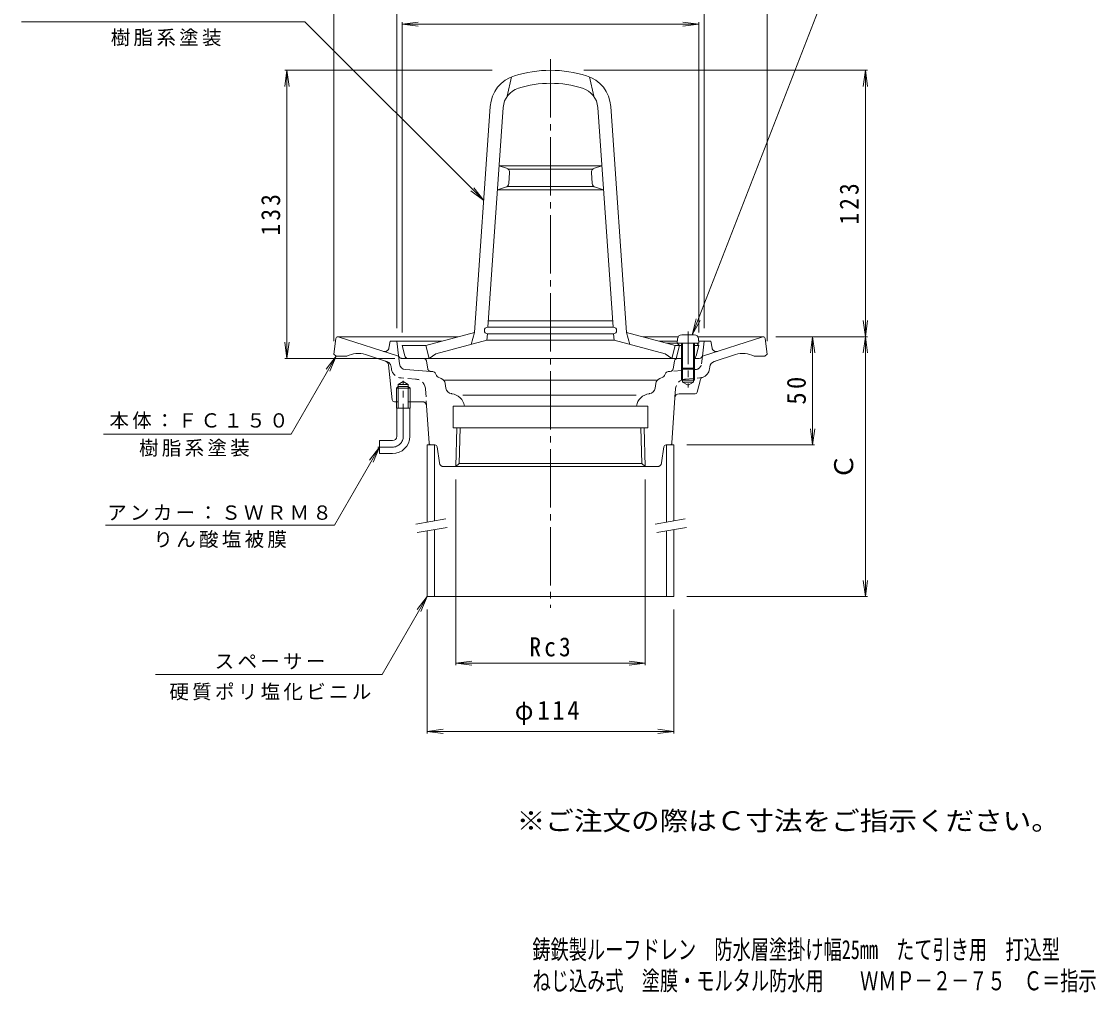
# Model space of a CAD drawing. Units: millimetres, scale not verified. Extents: x -275 to 221, y -348 to 325.
# Drawn here: x -275.1 to 220.8, y -347.7 to 100.6 of the extents above; entities that cross this region are included whole.
import ezdxf
from ezdxf.enums import TextEntityAlignment as Align

# ---------------------------------------------------------------- set-up
doc = ezdxf.new("R2010")
doc.units = ezdxf.units.MM
doc.header["$LTSCALE"] = 3
for name, pattern in [('CHAIN1', [8, 5, -1, 1, -1]), ('CHAIN2', [12, 9, -1, 1, -1]), ('DASHED1', [1.8, 1.2, -0.6]), ('DOUBLE_CHAIN2', [12.8, 9, -1, 0.6, -0.6, 0.6, -1])]:
    doc.linetypes.add(name, pattern=pattern)
for name, color, linetype, lineweight in [('0-0_通り芯', 3, 'Continuous', 9), ('0-2_仕上', 6, 'Continuous', 9), ('0-4_その他', 7, 'Continuous', 9), ('0-5_寸法', 7, 'Continuous', 9), ('0-8', 4, 'Continuous', 9)]:
    doc.layers.add(name, color=color, linetype=linetype, lineweight=lineweight)
doc.layers.add('F-0_F-0ﾚｲﾔ', color=2, linetype='Continuous')
doc.layers.add('F-5_F-5ﾚｲﾔ', color=2, linetype='Continuous')
doc.styles.add('ＭＳ ゴシック', font='')
doc.styles.get('ＭＳ ゴシック').set_extended_font_data('MS Gothic')

msp = doc.modelspace()

# ---------------------------------------------------------------- linework, layer by layer
at = {"layer": '0-0_通り芯', "linetype": 'CHAIN2'}
msp.add_line((-30.812, 83.208), (-30.812, -170.087), dxfattribs=at)
at = {"layer": '0-0_通り芯'}
for p, q in [((-129.922, -45.805), (-130.812, -52.93)), ((-73.384, -44.93), (-128.93, -44.93)), ((-100.947, -53.984), (-128.813, -44.93)), ((-104.812, -46.93), (-105.401, -50.153)), ((-80.848, -46.93), (-104.812, -46.93)), ((-101.812, -46.93), (-100.992, -53.612)), ((28.215, -44.93), (11.76, -44.93)), ((27.778, -46.93), (19.224, -46.93)), ((67.305, -44.93), (37.16, -44.93)), ((43.188, -46.93), (37.597, -46.93)), ((39.322, -53.984), (67.188, -44.93)), ((40.188, -46.93), (39.322, -53.984)), ((43.188, -46.93), (43.777, -50.153)), ((68.297, -45.805), (69.188, -52.93)), ((-130.812, -52.93), (-129.812, -53.93)), ((-129.813, -53.929), (-124.813, -53.929)), ((-107.045, -56.208), (-116.293, -53.203)), ((-100.992, -53.612), (-100.517, -57.487)), ((44.799, -56.41), (54.668, -53.203)), ((68.188, -53.929), (63.188, -53.929)), ((69.188, -52.93), (68.188, -53.93)), ((-105.675, -57.893), (-103.91, -74.038)), ((26.478, -56.182), (25.882, -59.734)), ((27.905, -54.929), (30.188, -54.929)), ((29.688, -59.429), (29.688, -64.93)), ((35.188, -54.929), (37.879, -54.929)), ((35.688, -59.429), (35.688, -64.93)), ((42.638, -59.801), (42.749, -58.897)), ((-97.763, -60.113), (-86.139, -60.982)), ((-85.181, -61.054), (-86.139, -60.982)), ((-83.917, -61.953), (-83.516, -62.878)), ((-82.723, -63.663), (-81.247, -64.287)), ((21.098, -63.663), (19.622, -64.287)), ((22.292, -61.953), (21.891, -62.878)), ((23.556, -61.054), (24.515, -60.982)), ((30.188, -59.929), (30.188, -65.93)), ((35.188, -59.929), (35.188, -65.93)), ((-101.172, -67.929), (-101.987, -68.729)), ((-95.637, -68.729), (-101.987, -68.729)), ((-101.987, -77.929), (-101.987, -68.729)), ((-101.172, -66.929), (-98.812, -65.567)), ((-101.172, -77.929), (-101.172, -66.929)), ((-96.453, -66.929), (-101.172, -66.929)), ((-96.453, -67.929), (-101.172, -67.929)), ((-96.453, -66.929), (-98.812, -65.567)), ((-96.453, -77.929), (-96.453, -66.929)), ((-95.637, -68.729), (-96.453, -67.929)), ((-95.637, -77.929), (-95.637, -68.729)), ((-79.726, -64.93), (18.102, -64.93)), ((-79.455, -66.558), (-79.09, -68.746)), ((17.83, -66.558), (17.465, -68.746)), ((29.688, -64.93), (35.688, -64.93)), ((30.188, -65.93), (32.688, -67.373)), ((36.887, -70.554), (38.466, -64.714)), ((-76.532, -71.226), (-76.432, -71.239)), ((8.688, -71.929), (-71.312, -71.929)), ((14.907, -71.226), (14.807, -71.239)), ((26.632, -73.161), (25.25, -93.996)), ((35.922, -71.293), (28.628, -71.293)), ((-101.172, -74.929), (-102.916, -74.929)), ((-95.637, -77.929), (-101.987, -77.929)), ((-101.812, -90.929), (-101.812, -77.929)), ((-90.011, -74.929), (-96.453, -74.929)), ((-95.812, -90.929), (-95.812, -77.929)), ((-86.874, -93.996), (-88.016, -76.797)), ((-75.812, -76.93), (-75.812, -86.93)), ((14.188, -76.93), (-75.812, -76.93)), ((-74.578, -104.93), (-74.016, -86.93)), ((-73.051, -103.403), (-72.537, -86.93)), ((11.427, -103.403), (10.912, -86.93)), ((12.953, -104.93), (12.391, -86.93)), ((-103.812, -92.929), (-109.812, -92.929)), ((-109.812, -92.929), (-109.812, -98.929)), ((-103.812, -98.929), (-109.812, -98.929)), ((-84.174, -94.93), (-85.877, -94.93)), ((-82.068, -103.226), (-83.185, -95.781)), ((20.443, -103.226), (21.56, -95.781)), ((22.549, -94.93), (24.252, -94.93)), ((-74.578, -104.93), (-73.051, -103.403)), ((11.427, -103.403), (-73.051, -103.403)), ((12.953, -104.93), (11.427, -103.403)), ((18.465, -104.93), (-80.09, -104.93))]:
    msp.add_line(p, q, dxfattribs=at)
at = {"layer": '0-0_通り芯', "linetype": 'DASHED1'}
for p, q in [((39.322, -53.984), (38.892, -57.487)), ((-104.263, -59.801), (-104.373, -58.897)), ((44.799, -56.41), (45.42, -56.208)), ((-93.141, -64.47), (-99.701, -63.979)), ((29.688, -60.595), (23.709, -61.042)), ((31.516, -64.47), (38.076, -63.979)), ((36.138, -60.113), (35.688, -60.147)), ((-88.525, -69.125), (-88.016, -76.797)), ((26.9, -69.125), (26.637, -73.086))]:
    msp.add_line(p, q, dxfattribs=at)
at = {"layer": '0-0_通り芯', "linetype": 'DOUBLE_CHAIN2'}
for p, q in [((-89.582, -54.93), (-99.503, -54.93)), ((-88.102, -56.182), (-87.507, -59.734))]:
    msp.add_line(p, q, dxfattribs=at)
at = {"layer": '0-0_通り芯', "linetype": 'CHAIN1'}
for p, q in [((-98.812, -90.929), (-98.812, -65.374)), ((-103.812, -95.929), (-110.529, -95.929))]:
    msp.add_line(p, q, dxfattribs=at)
at = {"layer": '0-0_通り芯'}
for points in [[(30.188, -65.93), (35.188, -65.93), (32.688, -67.373)], [(14.188, -76.93), (14.188, -86.93), (-75.812, -86.93)]]:
    msp.add_lwpolyline(points, dxfattribs=at)
for centre, radius, start, end in [((-128.93, -45.93), 1, 90, 172.87573), ((67.305, -45.93), 1, 7.12427, 90), ((-119.692, -63.665), 11, 72.00008, 117.74347), ((-107.369, -49.794), 2, 252.00066, 349.64584), ((37.878, -53.43), 1.5, 270, 353.00043), ((37.879, -53.43), 1.5, 270, 353.00232), ((45.744, -49.794), 2, 190.35416, 287.99934), ((58.067, -63.665), 11, 62.25653, 107.99992), ((-107.663, -58.11), 2, 6.23906, 72.00018), ((-97.539, -57.121), 3, 186.99835, 265.72386), ((27.957, -56.429), 1.5, 90, 170.48306), ((45.726, -59.263), 3, 108.00018, 173.00232), ((-85.293, -62.549), 1.5, 23.42325, 85.72391), ((-82.139, -62.282), 1.5, 203.42325, 247.09778), ((-82.414, -67.051), 3, 9.46277, 67.09773), ((20.789, -67.051), 3, 112.90227, 170.53723), ((20.515, -62.282), 1.5, 292.90222, 336.57675), ((23.668, -62.549), 1.5, 94.27609, 156.57675), ((24.403, -59.486), 1.5, 274.27609, 350.48306), ((39.914, -65.106), 1.5, 109.88514, 164.87224), ((37.703, -58.993), 5, 289.88514, 350.70549), ((-76.131, -68.252), 3, 189.4621, 262.32005), ((14.506, -68.252), 3, 277.67995, 350.5379), ((-102.916, -73.93), 1, 186.23801, 270.25266), ((-77.368, -78.176), 7, 10.2588, 82.31967), ((15.743, -78.176), 7, 97.68033, 169.7412), ((28.628, -73.293), 2, 90, 176.20311), ((35.922, -70.293), 1, 270, 344.87224), ((-90.011, -76.929), 2, 3.79689, 90), ((-103.812, -90.929), 2, 270, 0), ((-103.812, -90.929), 8, 270, 0), ((-85.877, -93.93), 1, 183.79689, 270), ((24.252, -93.93), 1, 270, 356.20311), ((-84.174, -95.93), 1, 8.53076, 90), ((22.549, -95.93), 1, 90, 171.46924), ((-80.09, -102.929), 2, 188.53076, 270), ((18.465, -102.929), 2, 270, 351.46924)]:
    msp.add_arc(centre, radius, start, end, dxfattribs=at)
at = {"layer": '0-0_通り芯', "linetype": 'DOUBLE_CHAIN2'}
for centre, start, end in [((-99.503, -53.43), 187.00034, 270.0107), ((-89.582, -56.429), 9.51694, 90), ((-86.027, -59.486), 189.51694, 265.72391)]:
    msp.add_arc(centre, 1.5, start, end, dxfattribs=at)
at = {"layer": '0-0_通り芯', "linetype": 'DASHED1'}
for centre, radius, start, end in [((-107.351, -59.263), 3, 6.99768, 78.88491), ((35.914, -57.121), 3, 274.27614, 353.00165), ((-99.328, -58.993), 5, 189.29451, 265.72385), ((37.703, -58.993), 5, 274.27615, 289.88514), ((-93.514, -69.456), 5, 3.79689, 85.72387), ((31.889, -69.456), 5, 94.27613, 176.20311)]:
    msp.add_arc(centre, radius, start, end, dxfattribs=at)
at = {"layer": '0-0_通り芯', "linetype": 'CHAIN1'}
msp.add_arc((-103.812, -90.929), 5, 270, 0, dxfattribs=at)
at = {"layer": '0-2_仕上'}
for p, q in [((-50.812, 66.074), (-48.812, 75.046)), ((-10.812, 66.074), (-12.812, 75.046)), ((-65.922, -42.93), (-58.628, 61.39)), ((-59.742, -40.563), (-52.642, 60.971)), ((-1.883, -40.563), (-8.983, 60.971)), ((4.298, -42.93), (-2.997, 61.39)), ((-51.147, 32.906), (-54.532, 33.941)), ((-54.532, 33.941), (-30.812, 33.941)), ((-50.351, 32.441), (-30.812, 32.441)), ((-50.087, 25.829), (-49.736, 30.853)), ((-7.092, 33.941), (-30.812, 33.941)), ((-11.273, 32.441), (-30.812, 32.441)), ((-11.537, 25.829), (-11.889, 30.853)), ((-10.478, 32.906), (-7.092, 33.941)), ((-51.52, 24.049), (-55.302, 22.941)), ((-55.302, 22.941), (-30.812, 22.941)), ((-50.792, 24.441), (-30.812, 24.441)), ((-10.833, 24.441), (-30.812, 24.441)), ((-6.323, 22.941), (-30.812, 22.941)), ((-10.105, 24.049), (-6.323, 22.941)), ((-59.532, -37.563), (-30.812, -37.563)), ((-2.092, -37.563), (-30.812, -37.563)), ((-88.312, -48.93), (-65.922, -42.93)), ((-67.422, -48.508), (-65.922, -42.93)), ((-60.162, -46.563), (-59.952, -43.563)), ((-59.847, -40.563), (-30.812, -40.563)), ((-59.847, -43.563), (-30.812, -43.563)), ((-1.778, -40.563), (-30.812, -40.563)), ((-1.778, -43.563), (-30.812, -43.563)), ((-1.463, -46.563), (-1.673, -43.563)), ((26.688, -48.93), (4.298, -42.93)), ((5.798, -48.508), (4.298, -42.93)), ((-98.096, -53.793), (-99.312, -48.93)), ((-88.312, -48.93), (-99.312, -48.93)), ((-86.812, -54.929), (-88.312, -48.93)), ((-83.812, -52.9), (-60.162, -46.563)), ((-60.162, -46.563), (-30.812, -46.563)), ((-1.463, -46.563), (-30.812, -46.563)), ((22.188, -52.9), (-1.463, -46.563)), ((22.956, -47.929), (36.688, -47.929)), ((25.188, -54.929), (26.688, -48.93)), ((26.688, -48.93), (29.688, -48.93)), ((27.188, -54.929), (28.688, -48.93)), ((27.688, -47.929), (28.688, -48.93)), ((35.688, -48.93), (37.688, -48.93)), ((36.472, -53.793), (37.688, -48.93)), ((36.688, -47.929), (37.688, -48.93)), ((-83.812, -52.9), (-86.812, -54.929)), ((22.188, -52.9), (25.188, -54.929)), ((-96.641, -54.929), (-30.812, -54.929)), ((29.688, -54.929), (-30.812, -54.929))]:
    msp.add_line(p, q, dxfattribs=at)
at = {"layer": '0-2_仕上', "color": 4}
for p, q in [((-87.812, -94.93), (-87.812, -130.525)), ((-87.812, -94.93), (-84.312, -94.93)), ((-84.312, -94.93), (-84.312, -129.908)), ((22.688, -94.93), (22.688, -130.537)), ((26.188, -94.93), (22.688, -94.93)), ((26.188, -94.93), (26.188, -129.92)), ((-87.812, -134.587), (-87.812, -164.93)), ((-84.312, -133.969), (-84.312, -164.93)), ((22.688, -134.599), (22.688, -164.93)), ((26.188, -133.982), (26.188, -164.93)), ((-87.812, -164.93), (26.188, -164.93))]:
    msp.add_line(p, q, dxfattribs=at)
at = {"layer": '0-2_仕上', "color": 7}
for p, q in [((-92.996, -131.439), (-79.209, -129.008)), ((-92.301, -135.378), (-78.514, -132.947)), ((17.574, -131.439), (31.361, -129.008)), ((18.269, -135.378), (32.056, -132.947))]:
    msp.add_line(p, q, dxfattribs=at)
at = {"layer": '0-2_仕上'}
for centre, radius, start, end in [((-42.667, 60.274), 16, 107.2388, 175.99997), ((-30.812, 22.071), 56, 90, 107.23882), ((-30.812, 22.071), 56, 72.76118, 90), ((-18.958, 60.274), 16, 4.00003, 72.7612), ((-42.667, 60.274), 10, 107.23885, 176.00005), ((-30.812, 22.071), 50, 90, 107.23883), ((-30.812, 22.071), 50, 72.76117, 90), ((-18.958, 60.274), 10, 3.99995, 72.76115), ((-51.731, 30.993), 2, 356.0009, 73.00398), ((-9.894, 30.993), 2, 106.99602, 183.9991), ((-52.083, 25.968), 2, 286.33698, 355.99976), ((-9.542, 25.968), 2, 184.00024, 253.66302), ((-59.847, -42.063), 1.5, 90, 270), ((-1.778, -42.063), 1.5, 270, 90), ((-96.641, -53.429), 1.5, 194.03624, 243.41846), ((-96.641, -53.429), 1.5, 194.03624, 270), ((35.017, -53.429), 1.5, 296.58154, 345.96376)]:
    msp.add_arc(centre, radius, start, end, dxfattribs=at)
at = {"layer": '0-4_その他'}
for p, q in [((-130.812, 149.632), (-130.812, -46.93)), ((69.188, 149.632), (69.188, -46.93)), ((-101.812, 126.131), (-101.812, -40.93)), ((40.188, 126.131), (40.188, -40.93)), ((-99.312, 99.369), (-91.877, 100.348)), ((-99.312, 100.269), (-99.312, -42.93)), ((-99.312, 99.369), (37.688, 99.369)), ((-99.312, 99.369), (-91.877, 98.39)), ((37.688, 99.369), (30.252, 100.348)), ((37.688, 99.369), (30.252, 98.39)), ((37.688, 100.269), (37.688, -42.93)), ((-152.519, 78.071), (-153.498, 70.635)), ((-153.419, 78.071), (-57.671, 78.071)), ((-152.519, -54.929), (-152.519, 78.071)), ((-152.519, 78.071), (-151.54, 70.635)), ((115.495, 78.071), (-15.41, 78.071)), ((114.595, 78.071), (113.616, 70.635)), ((114.595, -44.93), (114.595, 78.071)), ((114.595, 78.071), (115.574, 70.635)), ((114.595, -44.93), (113.616, -37.494)), ((114.595, -44.93), (115.574, -37.494)), ((-152.519, -54.929), (-153.498, -47.494)), ((-152.519, -54.929), (-151.54, -47.494)), ((115.495, -44.93), (73.305, -44.93)), ((90.206, -44.93), (89.227, -52.365)), ((90.206, -44.93), (91.185, -52.365)), ((90.206, -94.93), (90.206, -44.93)), ((114.595, -44.93), (113.616, -52.365)), ((114.595, -164.93), (114.595, -44.93)), ((114.595, -44.93), (115.574, -52.365)), ((-153.419, -54.929), (-102.641, -54.929)), ((90.206, -94.93), (89.227, -87.494)), ((90.206, -94.93), (91.185, -87.494)), ((91.106, -94.93), (32.188, -94.93)), ((-74.578, -196.569), (-74.578, -110.93)), ((12.953, -196.569), (12.953, -110.93)), ((114.595, -164.93), (113.616, -157.494)), ((114.595, -164.93), (115.574, -157.494)), ((115.495, -164.93), (32.188, -164.93)), ((-87.812, -228.072), (-87.812, -170.93)), ((26.188, -228.072), (26.188, -170.93)), ((-74.578, -195.669), (-67.142, -194.69)), ((-74.578, -195.669), (12.953, -195.669)), ((-74.578, -195.669), (-67.142, -196.648)), ((12.953, -195.669), (5.518, -194.69)), ((12.953, -195.669), (5.518, -196.648)), ((-87.812, -227.172), (-80.377, -226.193)), ((-87.812, -227.172), (26.188, -227.172)), ((-87.812, -227.172), (-80.377, -228.151)), ((26.188, -227.172), (18.752, -226.193)), ((26.188, -227.172), (18.752, -228.151))]:
    msp.add_line(p, q, dxfattribs=at)
at = {"layer": '0-5_寸法'}
for p, q in [((-61.667, 17.92), (-66.233, 23.87)), ((34.622, -44.029), (38.226, -37.452)), ((-129.812, -53.93), (-150.597, -89.93)), ((-129.812, -53.93), (-134.378, -59.88)), ((-129.812, -53.93), (-132.683, -60.859)), ((-237.199, -89.93), (-150.597, -89.93)), ((-109.812, -95.929), (-130.597, -131.929)), ((-109.812, -95.929), (-114.378, -101.88)), ((-109.812, -95.929), (-112.682, -102.859)), ((-236.238, -131.929), (-130.597, -131.929)), ((-87.812, -164.93), (-108.597, -200.93)), ((-87.812, -164.93), (-92.378, -170.88)), ((-87.812, -164.93), (-90.683, -171.859)), ((-108.597, -200.93), (-213.26, -200.93))]:
    msp.add_line(p, q, dxfattribs=at)
for points in [[(94.888, 111.201), (34.622, -44.029), (36.401, -36.743)], [(-275.074, 100.444), (-144.192, 100.444), (-61.667, 17.92), (-67.617, 22.486)]]:
    msp.add_lwpolyline(points, dxfattribs=at)
at = {"layer": '0-8'}
for p, q in [((29.861, -44.029), (35.514, -44.029)), ((27.869, -45.855), (27.688, -47.929)), ((27.688, -47.929), (37.688, -47.929)), ((29.688, -47.929), (29.688, -59.429)), ((30.188, -47.929), (30.188, -59.929)), ((35.188, -47.929), (35.188, -59.929)), ((35.688, -47.929), (35.688, -59.429)), ((37.506, -45.855), (37.688, -47.929)), ((35.688, -59.429), (35.188, -59.929)), ((30.188, -59.929), (35.188, -59.929))]:
    msp.add_line(p, q, dxfattribs=at)
at = {"layer": '0-8', "linetype": 'CHAIN1'}
msp.add_line((32.688, -42.577), (32.688, -68.311), dxfattribs=at)
at = {"layer": '0-8'}
msp.add_lwpolyline([(30.188, -59.929), (29.688, -59.429), (35.688, -59.429)], dxfattribs=at)
for centre, start, end in [((29.861, -46.029), 90, 174.99998), ((35.514, -46.029), 5.00002, 90)]:
    msp.add_arc(centre, 2, start, end, dxfattribs=at)

# ---------------------------------------------------------------- texts
at = {"layer": '0-4_その他', "color": 2, "style": 'ＭＳ ゴシック'}
msp.add_text('Ｃ', height=8.798, rotation=90, dxfattribs=at).set_placement((111.595, -110.93), align=Align.BOTTOM_LEFT)
at = {"layer": '0-4_その他', "color": 2, "char_height": 8.798, "attachment_point": 7, "rotation": 90, "style": 'ＭＳ ゴシック'}
for s, insert in [('\\T1.27;\\W0.9;123', (111.595, 6.82)), ('\\T1.27;\\W0.9;133', (-155.519, 1.821)), ('\\T1.27;\\W0.95;50', (87.206, -76.305))]:
    msp.add_mtext(s, dxfattribs=dict(at, insert=insert))
at = {"layer": '0-4_その他', "color": 2, "char_height": 8.798, "attachment_point": 7, "style": 'ＭＳ ゴシック'}
for s, insert in [('\\T1.27;\\W0.9;Rc3', (-40.562, -192.669)), ('\\T1.21;\\W0.95;φ114', (-47.312, -224.172))]:
    msp.add_mtext(s, dxfattribs=dict(at, insert=insert))
at = {"layer": '0-5_寸法', "char_height": 6.598, "attachment_point": 7, "style": 'ＭＳ ゴシック'}
for s, insert in [('\\T1.17;樹脂系塗装', (-233.842, 89.173)), ('\\T1.17;本体：ＦＣ１５０', (-234.467, -87.604)), ('\\T1.17;樹脂系塗装', (-220.808, -100.353)), ('\\T1.17;アンカー：ＳＷＲＭ８', (-235.501, -129.784)), ('\\T1.17;りん酸塩被膜', (-214.167, -142.533)), ('\\T1.17;スペーサー', (-185.847, -198.509)), ('\\T1.17;硬質ポリ塩化ビニル', (-206.778, -212.887))]:
    msp.add_mtext(s, dxfattribs=dict(at, insert=insert))
at = {"layer": 'F-0_F-0ﾚｲﾔ', "style": 'ＭＳ ゴシック', "width": 1.1}
msp.add_text('※ご注文の際はＣ寸法をご指示ください。', height=8.798, dxfattribs=at).set_placement((-46.444, -275.47), align=Align.BOTTOM_LEFT)
at = {"layer": 'F-5_F-5ﾚｲﾔ', "style": 'ＭＳ ゴシック', "width": 0.7}
for s, p in [('鋳鉄製ルーフドレン\u3000防水層塗掛け幅25mm\u3000たて引き用\u3000打込型', (-39.155, -334.926)), ('ねじ込み式\u3000塗膜・モルタル防水用\u3000\u3000ＷＭＰ－２－７５\u3000Ｃ＝指示', (-39.074, -349.345))]:
    msp.add_text(s, height=8.798, dxfattribs=at).set_placement(p, align=Align.BOTTOM_LEFT)

doc.saveas('drawing.dxf')
